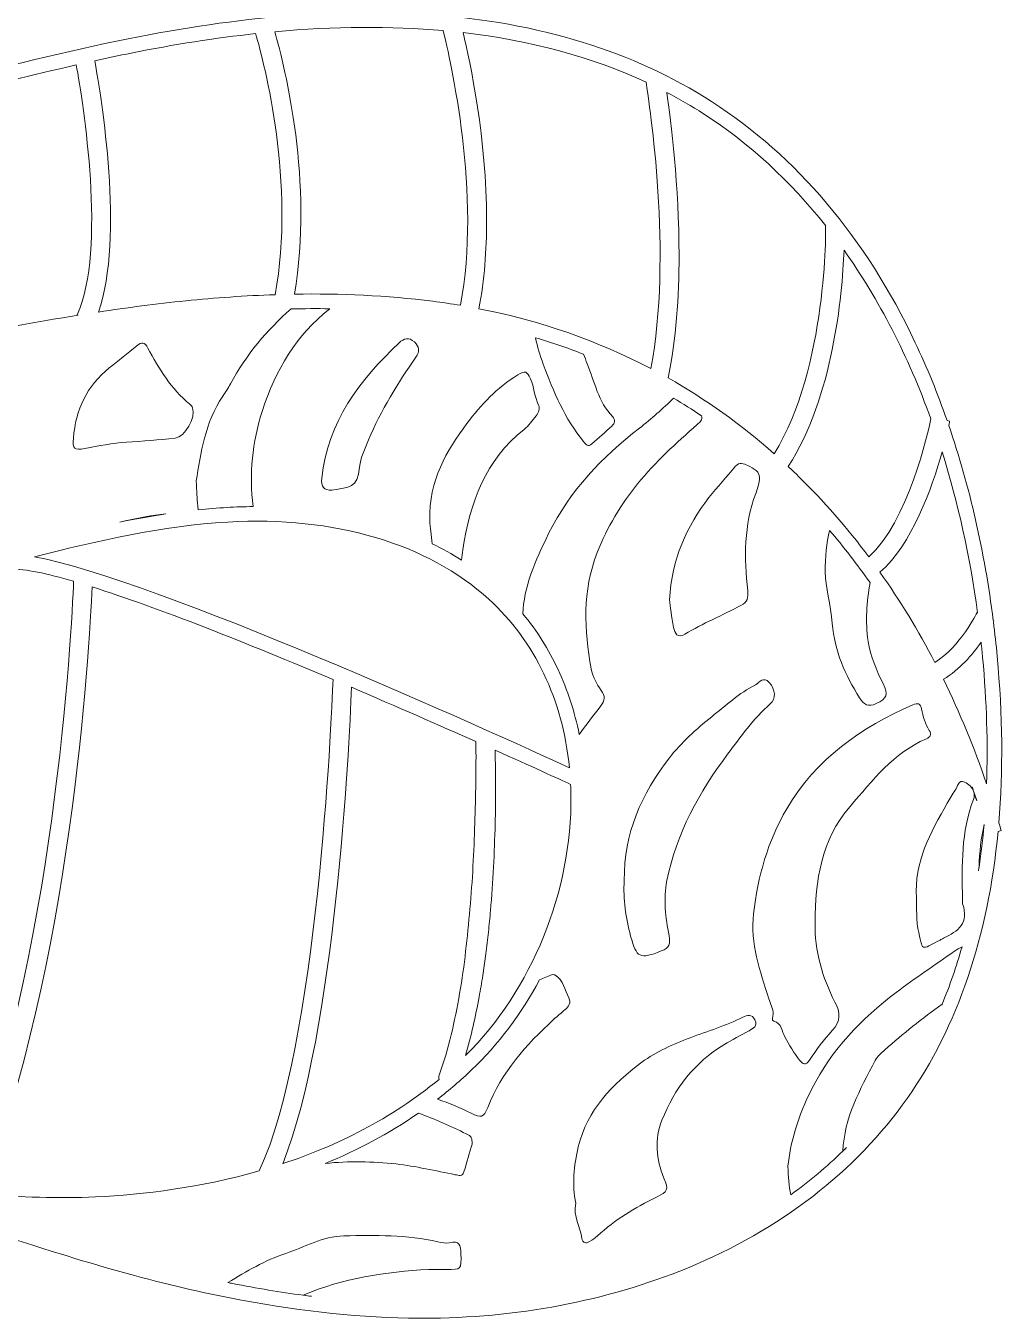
# Model space of a CAD drawing. Extents: x 783 to 8253, y -5949 to -71.
# Drawn here: x 7769 to 8253, y -1869 to -1229 of the extents above; entities that cross this region are included whole.
import ezdxf

# ---------------------------------------------------------------- set-up
doc = ezdxf.new("R2010")
doc.units = 0
doc.header["$MEASUREMENT"] = 0
doc.layers.add('Layer 1', color=7, linetype='Continuous')

# ---------------------------------------------------------------- blocks, each defined once
blk = doc.blocks.new('block 18')
at = {"layer": 'Layer 1', "lineweight": 0}
for points, knots in [([(8250.22, -1540.78), (8249.69, -1535.07), (8249.07, -1529.38), (8248.37, -1523.72), (8248.37, -1523.71), (8248.37, -1523.71), (8248.37, -1523.69), (8248.5, -1523.43), (8248.58, -1523.25), (8248.62, -1523.19), (8248.62, -1523.19), (8248.28, -1523.02), (8248.28, -1523.02), (8246.13, -1506.05), (8243.2, -1489.41), (8239.51, -1473.24), (8235.83, -1457.09), (8231.39, -1441.42), (8226.24, -1426.41), (8226.49, -1425.27), (8226.64, -1424.54), (8226.68, -1424.31), (8226.68, -1424.31), (8225.41, -1424.06), (8225.41, -1424.06), (8220.73, -1410.61), (8215.45, -1397.71), (8209.65, -1385.46), (8184.9, -1333.27), (8150.93, -1293.08), (8108.68, -1265.98), (8069.99, -1241.17), (8022.98, -1226.69), (7968.95, -1222.91), (7924.72, -1219.83), (7874.52, -1223.86), (7819.74, -1234.93), (7788.93, -1241.16), (7757.88, -1248.98), (7727.84, -1256.54), (7704.22, -1262.49), (7680.29, -1268.51), (7656.16, -1273.84), (7656.16, -1273.84), (7665.8, -1180.82), (7665.8, -1180.82), (7711.9, -1181.34), (7758.82, -1176.98), (7803.63, -1163.49), (7847.48, -1150.3), (7887.66, -1127.73), (7919.83, -1098.21), (7927.71, -1090.99), (7935, -1083.42), (7941.67, -1075.56), (7956.87, -1076.61), (7967.27, -1076.92), (7968.79, -1076.96), (7970.69, -1077.02), (7972.6, -1076.21), (7973.9, -1074.76), (7975.21, -1073.31), (7975.82, -1071.37), (7975.57, -1069.43), (7975.14, -1066.2), (7974.64, -1062.94), (7974.06, -1059.71), (7972.67, -1051.9), (7970.81, -1044.15), (7968.51, -1036.48), (7969.62, -1034.46), (7970.67, -1032.42), (7971.69, -1030.37), (7971.81, -1030.26), (7971.91, -1030.18), (7971.96, -1030.14), (7971.96, -1030.14), (7971.85, -1030.02), (7971.85, -1030.02), (7978.8, -1016.04), (7984.08, -1001.54), (7987.53, -986.71), (8002.82, -920.82), (7982.45, -847.13), (7934.34, -794.37), (7889.13, -744.8), (7822.04, -714.92), (7750.28, -712.42), (7743.76, -712.19), (7736.95, -712.11), (7730.36, -712.04), (7705.99, -711.79), (7681.1, -711.51), (7660.49, -704.05), (7660.49, -704.05), (7660.49, -566.35), (7660.49, -566.35), (7680.45, -551.04), (7704.11, -540.7), (7726.99, -531.46), (7727.09, -531.5), (7727.19, -531.54), (7727.29, -531.58), (7734.42, -534.45), (7741.45, -535.71), (7748.37, -535.71), (7761.29, -535.71), (7773.79, -531.28), (7785.63, -524.54), (7785.8, -524.57), (7785.96, -524.61), (7786.13, -524.63), (7786.13, -524.63), (7786.21, -524.19), (7786.21, -524.19), (7804.99, -513.35), (7822.08, -496.74), (7836.49, -482.73), (7843.99, -475.43), (7851.09, -468.54), (7857.36, -463.44), (7867.46, -455.21), (7878.57, -448.23), (7890.32, -440.84), (7913.77, -426.1), (7938.03, -410.85), (7958.59, -383.33), (7967.11, -371.91), (7970.08, -360.22), (7967.39, -348.59), (7963.78, -333.01), (7950.83, -321.24), (7941.52, -314.55), (7942.37, -313.99), (7943.24, -313.44), (7944.13, -312.92), (7947.41, -310.9), (7950.9, -309.15), (7954.44, -307.46), (7961.55, -304.19), (7969.1, -301.67), (7976.86, -299.98), (7978.79, -299.46), (7980.76, -299.19), (7982.73, -298.85), (7982.73, -298.85), (7985.67, -298.33), (7985.67, -298.33), (7986.66, -298.15), (7987.66, -298.1), (7988.66, -297.98), (7989.76, -297.88), (7990.88, -297.74), (7991.99, -297.64), (7991.99, -297.64), (7992, -297.82), (7992, -297.82), (7995.22, -297.61), (7998.43, -297.36), (8001.65, -297.12), (8003.34, -297.06), (8005.03, -297.16), (8006.73, -297.2), (8008.78, -297.29), (8010.73, -297.29), (8012.85, -297.44), (8012.85, -297.44), (8025.55, -298.29), (8025.55, -298.29), (8042.5, -299.38), (8059.49, -300.35), (8076.52, -300.5), (8085.05, -300.57), (8093.58, -300.43), (8102.09, -299.73), (8110.56, -298.99), (8119.13, -297.78), (8127.07, -294.75), (8118.87, -296.97), (8110.4, -297.3), (8102, -297.2), (8093.59, -297.05), (8085.19, -296.34), (8076.82, -295.44), (8068.71, -294.56), (8060.61, -293.48), (8052.53, -292.3), (8060.87, -291.32), (8069.19, -290.25), (8077.48, -288.97), (8077.48, -288.97), (8084.54, -287.82), (8084.54, -287.82), (8084.54, -287.82), (8091.58, -286.49), (8091.58, -286.49), (8093.93, -286.02), (8096.24, -285.47), (8098.57, -284.95), (8100.89, -284.4), (8103.18, -283.68), (8105.46, -283.06), (8103.1, -283.42), (8100.78, -283.87), (8098.43, -284.15), (8096.06, -284.39), (8093.71, -284.68), (8091.36, -284.88), (8091.36, -284.88), (8084.26, -285.4), (8084.26, -285.4), (8084.26, -285.4), (8077.16, -285.73), (8077.16, -285.73), (8067.68, -286.09), (8058.2, -286.24), (8048.72, -286.21), (8039.24, -286.18), (8029.76, -286.04), (8020.28, -285.8), (8016.78, -285.71), (8013.28, -285.6), (8009.79, -285.48), (8009.08, -285.4), (8008.38, -285.31), (8007.7, -285.21), (8005.5, -284.93), (8003.3, -284.56), (8001.08, -284.49), (8001.08, -284.49), (7994.42, -284.08), (7994.42, -284.08), (7992.2, -284.03), (7989.98, -284.08), (7987.74, -284.08), (7986.62, -284.11), (7985.5, -284.05), (7984.38, -284.13), (7984.38, -284.13), (7981.04, -284.37), (7981.04, -284.37), (7978.8, -284.55), (7976.55, -284.64), (7974.34, -284.99), (7965.41, -286.02), (7956.53, -288.01), (7947.91, -290.96), (7943.63, -292.5), (7939.35, -294.13), (7935.2, -296.16), (7933.23, -297.05), (7931.31, -298.08), (7929.38, -299.13), (7929.28, -298.82), (7929.19, -298.51), (7929.1, -298.19), (7928.18, -295.13), (7927.25, -292.02), (7926.3, -288.81), (7922.16, -274.63), (7914.54, -265.36), (7903.65, -261.25), (7880.64, -252.54), (7851.76, -270.51), (7850.55, -271.29), (7850.55, -271.29), (7850.21, -271.5), (7850.21, -271.5), (7850.21, -271.5), (7849.93, -271.79), (7849.93, -271.79), (7834.72, -286.98), (7801.78, -293.52), (7780.25, -296.24), (7780.25, -296.24), (7779.97, -295.63), (7779.97, -295.63), (7779.38, -295.9), (7778.81, -296.2), (7778.24, -296.49), (7768.73, -297.62), (7761.81, -298), (7760.29, -298.06), (7712.87, -291.47), (7680.82, -304.25), (7660.49, -319.02), (7660.49, -319.02), (7660.49, -256.12), (7660.49, -256.12), (7679.57, -248.37), (7695.39, -236.04), (7705.18, -220.9), (7709.44, -214.31), (7710.72, -208.58), (7709.08, -203.4), (7707.43, -198.14), (7703.15, -194.7), (7698, -191.95), (7698, -191.95), (7698.04, -191.87), (7698.04, -191.87), (7697.71, -191.7), (7696.08, -190.9), (7693.31, -189.72), (7691.58, -188.97), (7689.83, -188.25), (7688.08, -187.55), (7685.06, -186.32), (7681.94, -185.06), (7679.25, -183.68), (7657.5, -172.54), (7651.21, -152.87), (7644.73, -126.32), (7635.37, -88.04), (7597.75, -72.74), (7565.66, -71.17), (7565.66, -71.17), (7565.41, -71.16), (7565.41, -71.16), (7565.41, -71.16), (7565.16, -71.17), (7565.16, -71.17), (7533.07, -72.74), (7495.45, -88.04), (7486.09, -126.32), (7479.61, -152.87), (7473.32, -172.54), (7451.56, -183.68), (7448.87, -185.06), (7445.76, -186.32), (7442.74, -187.55), (7440.98, -188.25), (7439.21, -188.97), (7437.48, -189.73), (7434.72, -190.91), (7433.11, -191.71), (7432.78, -191.87), (7432.78, -191.87), (7432.82, -191.95), (7432.82, -191.95), (7427.66, -194.7), (7423.39, -198.14), (7421.74, -203.4), (7420.1, -208.58), (7421.38, -214.31), (7425.64, -220.9), (7435.43, -236.04), (7451.24, -248.37), (7470.33, -256.12), (7470.33, -256.12), (7470.33, -480.53), (7470.33, -480.53), (7458.11, -494.77), (7446.82, -509.93), (7436.85, -526.1), (7409.87, -569.82), (7395.64, -618.34), (7394.6, -664.63), (7394.6, -664.63), (7393.91, -665.16), (7393.91, -665.16), (7394, -665.28), (7394.24, -665.57), (7394.59, -666), (7394.24, -686.38), (7396.45, -706.32), (7401.27, -725.2), (7401.34, -725.41), (7401.39, -725.62), (7401.45, -725.84), (7405.68, -742.15), (7411.82, -757.67), (7419.97, -771.99), (7427.08, -784.49), (7435.37, -795.8), (7444.48, -806.02), (7435.73, -810.44), (7427.04, -815.7), (7419.97, -823.02), (7412.42, -830.85), (7409, -842.15), (7409.78, -856.58), (7409.98, -860.2), (7410.38, -863.78), (7410.77, -867.23), (7411.19, -870.93), (7411.59, -874.42), (7411.74, -877.91), (7411.77, -878.58), (7411.74, -879.09), (7411.67, -879.47), (7411.46, -879.4), (7411.19, -879.31), (7410.86, -879.17), (7381.93, -867), (7354.15, -845.38), (7336.6, -821.35), (7336.32, -820.96), (7335.99, -820.44), (7335.62, -819.84), (7333.11, -815.95), (7329.33, -810.06), (7323.31, -809.16), (7320.36, -808.72), (7317.4, -809.62), (7314.98, -811.68), (7311.77, -814.42), (7310.74, -818.27), (7310.2, -820.35), (7305.4, -838.44), (7303.57, -857.05), (7304.71, -875.7), (7281.42, -889.28), (7255.15, -905.59), (7232.1, -927.32), (7191.43, -965.66), (7165.37, -1011.43), (7156.75, -1059.71), (7156.18, -1062.92), (7155.67, -1066.19), (7155.25, -1069.43), (7155, -1071.37), (7155.61, -1073.31), (7156.91, -1074.76), (7158.22, -1076.21), (7160.08, -1077.02), (7162.04, -1076.96), (7163.34, -1076.92), (7171.17, -1076.69), (7182.98, -1075.97), (7153.49, -1128.73), (7141.21, -1190.2), (7149.64, -1248.92), (7157.74, -1305.38), (7184.93, -1359.55), (7228.31, -1405.55), (7230.04, -1407.4), (7231.82, -1409.22), (7233.61, -1411.05), (7219.09, -1407.73), (7181.01, -1400.86), (7132, -1406.02), (7095.8, -1409.84), (7061.23, -1419.5), (7029.27, -1434.76), (6998.41, -1449.5), (6969.94, -1469.49), (6944.34, -1494.4), (6944.34, -1494.4), (6941.75, -1494.15), (6941.75, -1494.15), (6941.71, -1494.43), (6941.62, -1495.47), (6941.5, -1497.18), (6934.96, -1503.68), (6928.62, -1510.5), (6922.47, -1517.64), (6893.55, -1551.23), (6870.93, -1587.34), (6855.05, -1624.74), (6855.05, -1624.74), (6852.5, -1624.88), (6852.5, -1624.88), (6852.53, -1625.25), (6852.62, -1626.98), (6852.93, -1629.84), (6831.58, -1682.24), (6823.4, -1737.04), (6829.51, -1790.93), (6831.17, -1805.7), (6833.9, -1820.3), (6837.66, -1834.7), (6837.66, -1834.7), (6836.62, -1835.63), (6836.62, -1835.63), (6836.66, -1835.68), (6837.3, -1836.37), (6838.41, -1837.56), (6846.98, -1869.18), (6860.53, -1899.82), (6878.84, -1929.11), (6897.15, -1958.41), (6920.21, -1986.36), (6947.83, -2012.63), (6947.83, -2012.63), (6947.03, -2014.12), (6947.03, -2014.12), (6947.39, -2014.3), (6949.2, -2015.28), (6952.23, -2016.77), (6959.72, -2023.72), (6967.53, -2030.56), (6975.65, -2037.26), (6983.78, -2043.97), (6992.22, -2050.53), (7000.98, -2056.98), (7047.08, -2090.89), (7098.7, -2115.77), (7155.38, -2131.45), (7155.38, -2131.45), (7155.49, -2133.31), (7155.49, -2133.31), (7155.83, -2133.29), (7157.62, -2133.18), (7160.63, -2132.88), (7160.64, -2132.88), (7160.65, -2132.89), (7160.67, -2132.89), (7207.27, -2145.25), (7257.26, -2151.46), (7310.38, -2151.46), (7310.38, -2151.46), (7311.99, -2151.46), (7311.99, -2151.46), (7376.27, -2151.3), (7433.35, -2142.12), (7475.86, -2133.02), (7479.15, -2230.38), (7480.55, -2318.09), (7479.94, -2390.35), (7456.78, -2418.62), (7441.76, -2453.25), (7440.62, -2497.44), (7440.47, -2503.08), (7440.58, -2508.63), (7440.91, -2514.1), (7440.93, -2514.43), (7440.94, -2514.75), (7440.97, -2515.09), (7443.73, -2557.79), (7460.13, -2595.35), (7477.78, -2624.16), (7483.51, -2706.16), (7498.51, -2770.72), (7512.47, -2815.49), (7534.84, -2887.22), (7558.83, -2924.29), (7559.84, -2925.83), (7559.84, -2925.85), (7559.86, -2925.86), (7559.86, -2925.86), (7559.9, -2925.91), (7559.92, -2925.95), (7559.96, -2925.99), (7560.16, -2926.29), (7560.38, -2926.55), (7560.62, -2926.79), (7560.68, -2926.86), (7560.73, -2926.91), (7560.79, -2926.98), (7561.08, -2927.26), (7561.39, -2927.5), (7561.72, -2927.72), (7561.73, -2927.74), (7561.75, -2927.75), (7561.76, -2927.75), (7561.81, -2927.79), (7561.87, -2927.82), (7561.92, -2927.84), (7562.11, -2927.96), (7562.29, -2928.07), (7562.49, -2928.16), (7562.6, -2928.22), (7562.71, -2928.26), (7562.81, -2928.31), (7562.97, -2928.38), (7563.14, -2928.44), (7563.3, -2928.5), (7563.44, -2928.54), (7563.56, -2928.58), (7563.68, -2928.62), (7563.84, -2928.66), (7564.01, -2928.68), (7564.17, -2928.72), (7564.3, -2928.74), (7564.42, -2928.78), (7564.54, -2928.79), (7564.77, -2928.81), (7564.98, -2928.83), (7565.21, -2928.83), (7565.28, -2928.83), (7565.34, -2928.84), (7565.41, -2928.84), (7565.7, -2928.84), (7565.99, -2928.83), (7566.29, -2928.79), (7566.38, -2928.78), (7566.47, -2928.75), (7566.57, -2928.74), (7566.77, -2928.7), (7566.97, -2928.66), (7567.17, -2928.6), (7567.26, -2928.58), (7567.37, -2928.54), (7567.46, -2928.51), (7567.66, -2928.44), (7567.85, -2928.38), (7568.04, -2928.3), (7568.12, -2928.26), (7568.2, -2928.22), (7568.3, -2928.18), (7568.51, -2928.07), (7568.72, -2927.95), (7568.92, -2927.83), (7568.96, -2927.8), (7569.02, -2927.79), (7569.06, -2927.76), (7569.07, -2927.75), (7569.07, -2927.74), (7569.08, -2927.72), (7569.42, -2927.51), (7569.74, -2927.26), (7570.03, -2926.96), (7570.03, -2926.96), (7570.19, -2926.8), (7570.19, -2926.8), (7570.43, -2926.55), (7570.67, -2926.27), (7570.87, -2925.98), (7570.89, -2925.94), (7570.92, -2925.91), (7570.95, -2925.87), (7570.96, -2925.86), (7570.97, -2925.85), (7570.97, -2925.83), (7571.99, -2924.29), (7595.98, -2887.22), (7618.35, -2815.49), (7618.82, -2813.99), (7619.29, -2812.45), (7619.76, -2810.91), (7629.37, -2835.49), (7634.31, -2864.6), (7623.14, -2892.37), (7623.14, -2892.37), (7612.33, -2919.25), (7612.33, -2919.25), (7612.33, -2919.25), (7629.43, -2895.86), (7629.43, -2895.86), (7658.4, -2856.18), (7651.48, -2801.32), (7635.34, -2763.21), (7634.74, -2761.79), (7634.11, -2760.38), (7633.48, -2758.97), (7648.3, -2693.72), (7659.79, -2605.18), (7653.83, -2496.58), (7652.41, -2470.61), (7651.48, -2440.18), (7651.04, -2405.92), (7673.29, -2396.02), (7695.28, -2388.39), (7714.42, -2382.32), (7734.54, -2375.94), (7755.84, -2370.8), (7776.45, -2365.84), (7808, -2358.25), (7840.62, -2350.39), (7870.53, -2337.76), (7899.43, -2325.53), (7928.07, -2306.56), (7953.2, -2283.16), (7953.2, -2283.16), (7953.25, -2283.11), (7953.25, -2283.11), (7953.88, -2282.78), (7954.5, -2282.46), (7955.12, -2282.13), (7955.12, -2282.13), (7954.84, -2281.63), (7954.84, -2281.63), (7961.21, -2275.63), (7967.37, -2269.32), (7973.22, -2262.76), (8030.75, -2198.44), (8040.85, -2117.36), (8002.58, -2044.41), (8002.58, -2044.41), (8002.58, -2044.4), (8002.57, -2044.4), (8002.62, -2044.17), (8002.65, -2044.01), (8002.66, -2043.94), (8002.66, -2043.94), (8002.31, -2043.88), (8002.31, -2043.88), (7996.81, -2033.46), (7990.32, -2023.23), (7982.85, -2013.21), (7956.79, -1978.34), (7924.53, -1949.9), (7888.18, -1929.21), (7888.18, -1929.21), (7888.18, -1929.21), (7888.17, -1929.21), (7888.13, -1929.03), (7888.1, -1928.9), (7888.09, -1928.83), (7888.09, -1928.83), (7887.7, -1928.94), (7887.7, -1928.94), (7887.7, -1928.93), (7887.69, -1928.93), (7887.69, -1928.93), (7858.73, -1912.51), (7827.16, -1901.01), (7794.08, -1895.07), (7790.93, -1894.51), (7787.77, -1893.99), (7784.62, -1893.51), (7784.07, -1893.3), (7783.36, -1893.08), (7782.53, -1892.95), (7781.67, -1892.82), (7780.93, -1892.82), (7780.34, -1892.86), (7742.77, -1887.5), (7704.42, -1887.45), (7666.08, -1889.74), (7667.78, -1859.82), (7669.56, -1830.6), (7671.4, -1802.27), (7672.5, -1802.57), (7673.58, -1802.83), (7674.61, -1803.1), (7678.45, -1804.07), (7682.22, -1804.36), (7685.87, -1804.66), (7689.17, -1804.91), (7692.3, -1805.15), (7695.35, -1805.88), (7697.02, -1806.27), (7698.69, -1806.71), (7700.33, -1807.19), (7700.33, -1807.19), (7700.52, -1806.53), (7700.52, -1806.53), (7700.52, -1806.53), (7700.37, -1807.19), (7700.37, -1807.19), (7710.85, -1810.08), (7721.46, -1814.19), (7731.74, -1818.17), (7738.48, -1820.78), (7745.44, -1823.48), (7752.3, -1825.8), (7799.04, -1841.59), (7835.37, -1851.7), (7870.1, -1858.56), (7901.46, -1864.76), (7930.39, -1868.04), (7958.55, -1868.6), (7961.01, -1868.64), (7963.46, -1868.66), (7965.91, -1868.66), (8011.92, -1868.66), (8056.99, -1860.1), (8096.74, -1843.78), (8142.59, -1824.95), (8180.22, -1795.92), (8205.57, -1759.84), (8230.69, -1724.09), (8245.76, -1679.79), (8250.67, -1627.53), (8250.67, -1627.53), (8252.18, -1627.11), (8252.18, -1627.11), (8251.8, -1625.82), (8251.43, -1624.53), (8251.05, -1623.25), (8253.18, -1597.62), (8252.91, -1570.11), (8250.22, -1540.78)], [0, 0, 0, 0, 1, 1, 1, 2, 2, 2, 3, 3, 3, 4, 4, 4, 5, 5, 5, 6, 6, 6, 7, 7, 7, 8, 8, 8, 9, 9, 9, 10, 10, 10, 11, 11, 11, 12, 12, 12, 13, 13, 13, 14, 14, 14, 15, 15, 15, 16, 16, 16, 17, 17, 17, 18, 18, 18, 19, 19, 19, 20, 20, 20, 21, 21, 21, 22, 22, 22, 23, 23, 23, 24, 24, 24, 25, 25, 25, 26, 26, 26, 27, 27, 27, 28, 28, 28, 29, 29, 29, 30, 30, 30, 31, 31, 31, 32, 32, 32, 33, 33, 33, 34, 34, 34, 35, 35, 35, 36, 36, 36, 37, 37, 37, 38, 38, 38, 39, 39, 39, 40, 40, 40, 41, 41, 41, 42, 42, 42, 43, 43, 43, 44, 44, 44, 45, 45, 45, 46, 46, 46, 47, 47, 47, 48, 48, 48, 49, 49, 49, 50, 50, 50, 51, 51, 51, 52, 52, 52, 53, 53, 53, 54, 54, 54, 55, 55, 55, 56, 56, 56, 57, 57, 57, 58, 58, 58, 59, 59, 59, 60, 60, 60, 61, 61, 61, 62, 62, 62, 63, 63, 63, 64, 64, 64, 65, 65, 65, 66, 66, 66, 67, 67, 67, 68, 68, 68, 69, 69, 69, 70, 70, 70, 71, 71, 71, 72, 72, 72, 73, 73, 73, 74, 74, 74, 75, 75, 75, 76, 76, 76, 77, 77, 77, 78, 78, 78, 79, 79, 79, 80, 80, 80, 81, 81, 81, 82, 82, 82, 83, 83, 83, 84, 84, 84, 85, 85, 85, 86, 86, 86, 87, 87, 87, 88, 88, 88, 89, 89, 89, 90, 90, 90, 91, 91, 91, 92, 92, 92, 93, 93, 93, 94, 94, 94, 95, 95, 95, 96, 96, 96, 97, 97, 97, 98, 98, 98, 99, 99, 99, 100, 100, 100, 101, 101, 101, 102, 102, 102, 103, 103, 103, 104, 104, 104, 105, 105, 105, 106, 106, 106, 107, 107, 107, 108, 108, 108, 109, 109, 109, 110, 110, 110, 111, 111, 111, 112, 112, 112, 113, 113, 113, 114, 114, 114, 115, 115, 115, 116, 116, 116, 117, 117, 117, 118, 118, 118, 119, 119, 119, 120, 120, 120, 121, 121, 121, 122, 122, 122, 123, 123, 123, 124, 124, 124, 125, 125, 125, 126, 126, 126, 127, 127, 127, 128, 128, 128, 129, 129, 129, 130, 130, 130, 131, 131, 131, 132, 132, 132, 133, 133, 133, 134, 134, 134, 135, 135, 135, 136, 136, 136, 137, 137, 137, 138, 138, 138, 139, 139, 139, 140, 140, 140, 141, 141, 141, 142, 142, 142, 143, 143, 143, 144, 144, 144, 145, 145, 145, 146, 146, 146, 147, 147, 147, 148, 148, 148, 149, 149, 149, 150, 150, 150, 151, 151, 151, 152, 152, 152, 153, 153, 153, 154, 154, 154, 155, 155, 155, 156, 156, 156, 157, 157, 157, 158, 158, 158, 159, 159, 159, 160, 160, 160, 161, 161, 161, 162, 162, 162, 163, 163, 163, 164, 164, 164, 165, 165, 165, 166, 166, 166, 167, 167, 167, 168, 168, 168, 169, 169, 169, 170, 170, 170, 171, 171, 171, 172, 172, 172, 173, 173, 173, 174, 174, 174, 175, 175, 175, 176, 176, 176, 177, 177, 177, 178, 178, 178, 179, 179, 179, 180, 180, 180, 181, 181, 181, 182, 182, 182, 183, 183, 183, 184, 184, 184, 185, 185, 185, 186, 186, 186, 187, 187, 187, 188, 188, 188, 189, 189, 189, 190, 190, 190, 191, 191, 191, 192, 192, 192, 193, 193, 193, 194, 194, 194, 195, 195, 195, 196, 196, 196, 197, 197, 197, 198, 198, 198, 199, 199, 199, 200, 200, 200, 201, 201, 201, 202, 202, 202, 203, 203, 203, 204, 204, 204, 205, 205, 205, 206, 206, 206, 207, 207, 207, 208, 208, 208, 209, 209, 209, 210, 210, 210, 211, 211, 211, 212, 212, 212, 213, 213, 213, 214, 214, 214, 215, 215, 215, 216, 216, 216, 217, 217, 217, 218, 218, 218, 219, 219, 219, 220, 220, 220, 221, 221, 221, 222, 222, 222, 223, 223, 223, 224, 224, 224, 225, 225, 225, 226, 226, 226, 227, 227, 227, 228, 228, 228, 229, 229, 229, 230, 230, 230, 231, 231, 231, 232, 232, 232, 233, 233, 233, 234, 234, 234, 235, 235, 235, 236, 236, 236, 237, 237, 237, 238, 238, 238, 239, 239, 239, 240, 240, 240, 241, 241, 241, 242, 242, 242, 243, 243, 243, 244, 244, 244, 245, 245, 245, 246, 246, 246, 247, 247, 247, 248, 248, 248, 249, 249, 249, 250, 250, 250, 251, 251, 251, 252, 252, 252, 253, 253, 253, 254, 254, 254, 255, 255, 255, 256, 256, 256, 257, 257, 257, 258, 258, 258, 258]), ([(7975.78, -1230.87), (7975.78, -1230.87), (7975.79, -1230.87), (7975.79, -1230.87), (7979.34, -1245.11), (7994.82, -1312.64), (7984.34, -1366.95), (7979.84, -1366.19), (7975.32, -1365.52), (7970.73, -1364.94), (7947.82, -1362.02), (7924.85, -1361.02), (7902.14, -1361.42), (7911.55, -1306.01), (7897.58, -1249.66), (7892.34, -1231.44), (7921.97, -1228.74), (7949.8, -1228.55), (7975.78, -1230.87)], [0, 0, 0, 0, 1, 1, 1, 2, 2, 2, 3, 3, 3, 4, 4, 4, 5, 5, 5, 6, 6, 6, 6]), ([(7821.17, -1242.03), (7842.51, -1237.71), (7863.1, -1234.5), (7882.88, -1232.37), (7887.41, -1247.92), (7902.55, -1306.4), (7892.61, -1361.68), (7877.7, -1362.17), (7862.9, -1363.25), (7848.28, -1364.72), (7833.67, -1366.22), (7819.25, -1368.11), (7805.08, -1370.26), (7805.08, -1370.26), (7805.07, -1370.26), (7805.07, -1370.26), (7817.88, -1333.1), (7806.47, -1263.72), (7803.18, -1245.83), (7809.18, -1244.52), (7815.17, -1243.24), (7821.17, -1242.03)], [0, 0, 0, 0, 1, 1, 1, 2, 2, 2, 3, 3, 3, 4, 4, 4, 5, 5, 5, 6, 6, 6, 7, 7, 7, 7]), ([(8076.28, -1256.47), (8077.99, -1267.03), (8089.49, -1342.89), (8078.61, -1398.27), (8052.25, -1384.46), (8023.84, -1374.55), (7993.52, -1368.61), (7996.25, -1354.43), (7997.31, -1339.55), (7997.31, -1324.95), (7997.31, -1284.59), (7989.18, -1246.5), (7985.65, -1231.88), (8019.11, -1235.77), (8049.36, -1243.96), (8076.28, -1256.47)], [0, 0, 0, 0, 1, 1, 1, 2, 2, 2, 3, 3, 3, 4, 4, 4, 5, 5, 5, 5]), ([(7714.01, -1267.47), (7719.21, -1266.18), (7724.4, -1264.86), (7729.61, -1263.56), (7750.74, -1258.24), (7772.38, -1252.78), (7794.06, -1247.87), (7794.06, -1247.87), (7794.06, -1247.87), (7794.07, -1247.87), (7797.4, -1266.43), (7809.13, -1339.27), (7794.52, -1371.65), (7794.52, -1371.65), (7794.95, -1371.85), (7794.95, -1371.85), (7774.84, -1375.08), (7755.34, -1378.79), (7736.63, -1382.47), (7730.21, -1383.74), (7723.77, -1384.94), (7717.33, -1386.15), (7715.39, -1386.51), (7713.45, -1386.88), (7711.5, -1387.24), (7709.86, -1387.55), (7708.23, -1387.85), (7706.59, -1388.15), (7725.82, -1345.84), (7717, -1284.57), (7713.99, -1267.47), (7714.01, -1267.47), (7714.01, -1267.47), (7714.01, -1267.47)], [0, 0, 0, 0, 1, 1, 1, 2, 2, 2, 3, 3, 3, 4, 4, 4, 5, 5, 5, 6, 6, 6, 7, 7, 7, 8, 8, 8, 9, 9, 9, 10, 10, 10, 11, 11, 11, 11]), ([(8086.51, -1261.51), (8092.79, -1264.77), (8098.88, -1268.3), (8104.77, -1272.08), (8127.33, -1286.55), (8147.63, -1305.29), (8165.31, -1327.63), (8165.31, -1327.63), (8165.24, -1327.63), (8165.24, -1327.63), (8165.26, -1328.33), (8166.24, -1397.56), (8139.76, -1440.45), (8139.74, -1440.43), (8139.74, -1440.43), (8139.74, -1440.43), (8123.33, -1425.93), (8105.78, -1413.42), (8087.18, -1402.91), (8091.22, -1383.9), (8092.63, -1362.65), (8092.63, -1342.26), (8092.63, -1307.82), (8088.6, -1275.86), (8086.5, -1261.51), (8086.51, -1261.51), (8086.51, -1261.51), (8086.51, -1261.51)], [0, 0, 0, 0, 1, 1, 1, 2, 2, 2, 3, 3, 3, 4, 4, 4, 5, 5, 5, 6, 6, 6, 7, 7, 7, 8, 8, 8, 9, 9, 9, 9]), ([(8217.38, -1423.19), (8217.38, -1423.19), (8217.38, -1423.2), (8217.38, -1423.2), (8216.07, -1429.42), (8205.89, -1474.65), (8186.64, -1491.52), (8175.87, -1477.09), (8164.19, -1463.71), (8151.69, -1451.51), (8150.05, -1449.92), (8148.41, -1448.34), (8146.75, -1446.8), (8168.82, -1412.31), (8173.44, -1362.55), (8174.36, -1339.69), (8191.66, -1364.03), (8206.12, -1392.09), (8217.38, -1423.19)], [0, 0, 0, 0, 1, 1, 1, 2, 2, 2, 3, 3, 3, 4, 4, 4, 5, 5, 5, 6, 6, 6, 6]), ([(7886.26, -1419.12), (7881.23, -1434.82), (7879.67, -1450.54), (7881.62, -1466.65), (7877.37, -1466.69), (7873.07, -1466.81), (7868.73, -1467.07), (7863.96, -1467.33), (7859.19, -1467.73), (7854.44, -1468.22), (7854.37, -1467.56), (7854.29, -1466.91), (7854.23, -1466.25), (7853.85, -1462.66), (7853.79, -1459.02), (7853.49, -1453.95), (7855.64, -1440.2), (7857.82, -1425.06), (7866.66, -1411.89), (7867.98, -1409.92), (7869.3, -1407.93), (7870.42, -1405.86), (7878.3, -1391.28), (7888.58, -1379.17), (7900.46, -1368.71), (7906.82, -1368.57), (7913.21, -1368.55), (7919.6, -1368.65), (7903.05, -1381.71), (7892.75, -1398.9), (7886.26, -1419.12)], [0, 0, 0, 0, 1, 1, 1, 2, 2, 2, 3, 3, 3, 4, 4, 4, 5, 5, 5, 6, 6, 6, 7, 7, 7, 8, 8, 8, 9, 9, 9, 10, 10, 10, 10]), ([(7954, -1385.5), (7956.35, -1383.27), (7958.82, -1382.61), (7961.51, -1385.08), (7964, -1387.39), (7964.28, -1389.81), (7962.32, -1392.62), (7953.27, -1405.59), (7944.93, -1418.96), (7938.86, -1433.63), (7937.05, -1438.01), (7934.96, -1442.37), (7934.4, -1447.07), (7933.12, -1457.9), (7929.47, -1456.68), (7920.7, -1458.53), (7916.66, -1458.64), (7915.22, -1456.68), (7915.65, -1452.58), (7918.61, -1424.59), (7934.46, -1403.99), (7954, -1385.5)], [0, 0, 0, 0, 1, 1, 1, 2, 2, 2, 3, 3, 3, 4, 4, 4, 5, 5, 5, 6, 6, 6, 7, 7, 7, 7]), ([(7818.92, -1434.71), (7811.96, -1435.15), (7805.19, -1436.64), (7798.36, -1437.84), (7792.91, -1438.8), (7792.22, -1438.18), (7792.63, -1432.71), (7793.79, -1418.7), (7799.25, -1406.88), (7810.39, -1397.96), (7814.93, -1394.31), (7819.54, -1390.73), (7824.04, -1387.01), (7826.44, -1385.03), (7827.93, -1385.16), (7829.51, -1388.09), (7835.07, -1398.37), (7841.01, -1408.43), (7850.29, -1415.95), (7850.87, -1416.43), (7851.43, -1417.09), (7851.7, -1417.79), (7853.43, -1422.41), (7847.9, -1432.23), (7842.96, -1432.78), (7834.97, -1433.66), (7826.94, -1434.2), (7818.92, -1434.71)], [0, 0, 0, 0, 1, 1, 1, 2, 2, 2, 3, 3, 3, 4, 4, 4, 5, 5, 5, 6, 6, 6, 7, 7, 7, 8, 8, 8, 9, 9, 9, 9]), ([(8021.47, -1382.98), (8029.59, -1385.4), (8037.55, -1388.13), (8045.34, -1391.17), (8045.91, -1392.74), (8046.51, -1394.32), (8047.16, -1395.91), (8050.83, -1404.9), (8052.6, -1414.82), (8059.76, -1422.15), (8061.21, -1423.66), (8060.88, -1425.38), (8059.36, -1426.75), (8056.08, -1429.72), (8052.77, -1432.65), (8049.47, -1435.57), (8047.54, -1437.29), (8046.58, -1435.97), (8045.35, -1434.47), (8035.99, -1423.07), (8030.48, -1409.8), (8025.38, -1396.11), (8023.77, -1391.77), (8022.49, -1387.39), (8021.47, -1382.98)], [0, 0, 0, 0, 1, 1, 1, 2, 2, 2, 3, 3, 3, 4, 4, 4, 5, 5, 5, 6, 6, 6, 7, 7, 7, 8, 8, 8, 8]), ([(8023.04, -1416.36), (8023.97, -1418.16), (8023.06, -1420.13), (8021.84, -1421.65), (8019.96, -1423.98), (8018.22, -1426.56), (8015.9, -1428.38), (7996.61, -1443.63), (7989.06, -1464.8), (7985.55, -1488.01), (7985.3, -1489.73), (7985.06, -1491.45), (7984.85, -1493.16), (7980.2, -1490.22), (7975.34, -1487.5), (7970.27, -1485.03), (7969.83, -1480.77), (7969.43, -1476.84), (7969.11, -1473.71), (7968.76, -1453.32), (7977.41, -1439.01), (7987.54, -1425.54), (7994.56, -1416.2), (8002.53, -1407.73), (8012.7, -1401.43), (8016.54, -1399.06), (8017.31, -1399.65), (8018.99, -1403.33), (8020.91, -1407.55), (8020.93, -1412.23), (8023.04, -1416.36)], [0, 0, 0, 0, 1, 1, 1, 2, 2, 2, 3, 3, 3, 4, 4, 4, 5, 5, 5, 6, 6, 6, 7, 7, 7, 8, 8, 8, 9, 9, 9, 10, 10, 10, 10]), ([(8049.12, -1547.05), (8049.84, -1550.99), (8051.76, -1554.52), (8054.11, -1557.69), (8056.19, -1560.47), (8055.87, -1562.73), (8053.86, -1565.34), (8050.27, -1570.03), (8046.71, -1574.76), (8043.2, -1579.51), (8040.91, -1568.18), (8037.39, -1557.42), (8032.72, -1547.41), (8028.06, -1537.4), (8022.22, -1528.13), (8015.33, -1519.78), (8015.51, -1506.81), (8021.39, -1493.42), (8028.03, -1480.03), (8038.64, -1458.69), (8054.49, -1442.13), (8073.05, -1427.77), (8079, -1423.18), (8084.5, -1418.09), (8089.95, -1412.95), (8094.59, -1415.71), (8099.17, -1418.6), (8103.67, -1421.62), (8104.39, -1423.68), (8102.97, -1424.8), (8101.61, -1426), (8091.18, -1435.19), (8080.85, -1444.5), (8072.12, -1455.35), (8063.79, -1465.68), (8057.04, -1476.73), (8052.13, -1489.38), (8044.69, -1508.59), (8045.59, -1527.61), (8049.12, -1547.05)], [0, 0, 0, 0, 1, 1, 1, 2, 2, 2, 3, 3, 3, 4, 4, 4, 5, 5, 5, 6, 6, 6, 7, 7, 7, 8, 8, 8, 9, 9, 9, 10, 10, 10, 11, 11, 11, 12, 12, 12, 13, 13, 13, 13]), ([(8240.5, -1519.3), (8240.5, -1519.3), (8240.21, -1519.15), (8240.21, -1519.15), (8240.13, -1519.34), (8231.96, -1536.08), (8219.34, -1543.84), (8211.14, -1528.06), (8202.05, -1513.11), (8192.13, -1499.09), (8207.96, -1485.71), (8217.97, -1457.31), (8222.94, -1439.58), (8230.82, -1464.52), (8236.73, -1491.21), (8240.5, -1519.3)], [0, 0, 0, 0, 1, 1, 1, 2, 2, 2, 3, 3, 3, 4, 4, 4, 5, 5, 5, 5]), ([(8126.67, -1508.33), (8127.07, -1511.88), (8126.46, -1513.89), (8123.3, -1515.6), (8114.14, -1520.55), (8104.41, -1524.4), (8095.52, -1529.9), (8091.94, -1532.12), (8090.48, -1529.29), (8089.95, -1526.57), (8088.91, -1521.31), (8088.35, -1515.96), (8087.88, -1512.78), (8089.05, -1492.35), (8096.42, -1476.49), (8107.43, -1462.18), (8111.56, -1456.81), (8116.24, -1451.87), (8120.62, -1446.69), (8122.54, -1444.43), (8124.7, -1445.29), (8126.63, -1446.29), (8129.52, -1447.77), (8132.99, -1449.12), (8132.43, -1453.36), (8132.13, -1455.69), (8131.45, -1458.01), (8130.62, -1460.21), (8124.72, -1475.88), (8124.86, -1492.07), (8126.67, -1508.33)], [0, 0, 0, 0, 1, 1, 1, 2, 2, 2, 3, 3, 3, 4, 4, 4, 5, 5, 5, 6, 6, 6, 7, 7, 7, 8, 8, 8, 9, 9, 9, 10, 10, 10, 10]), ([(7773.39, -1491.51), (7804.72, -1483.54), (7836.85, -1476.13), (7869.14, -1474.3), (7922.04, -1471.26), (7967.95, -1484.85), (7998.44, -1512.56), (8021.13, -1533.17), (8035.03, -1562.44), (8038.32, -1595.98), (8000.93, -1578.79), (7832.56, -1502.28), (7773.39, -1491.51)], [0, 0, 0, 0, 1, 1, 1, 2, 2, 2, 3, 3, 3, 4, 4, 4, 4]), ([(7838.42, -1470.26), (7830.78, -1471.41), (7823.16, -1472.76), (7815.59, -1474.28), (7816.47, -1474.1), (7817.34, -1473.9), (7818.24, -1473.72), (7824.89, -1472.42), (7831.51, -1470.87), (7838.42, -1470.26)], [0, 0, 0, 0, 1, 1, 1, 2, 2, 2, 3, 3, 3, 3]), ([(8186.33, -1533.39), (8187.55, -1540.8), (8190.41, -1547.6), (8193.66, -1554.29), (8196.45, -1560.06), (8195.72, -1561.58), (8190.28, -1564.23), (8186.4, -1566.12), (8184.16, -1564.68), (8182.09, -1561.4), (8174.95, -1550.07), (8169.62, -1538.18), (8168.53, -1524.56), (8167.8, -1515.29), (8165.18, -1506.22), (8165.08, -1499.09), (8164.91, -1491.42), (8165.62, -1484.68), (8167.2, -1478.42), (8174.2, -1486.62), (8180.89, -1495.24), (8187.23, -1504.28), (8187.23, -1504.28), (8187.23, -1504.29), (8187.23, -1504.29), (8185.64, -1513.88), (8184.74, -1523.52), (8186.33, -1533.39)], [0, 0, 0, 0, 1, 1, 1, 2, 2, 2, 3, 3, 3, 4, 4, 4, 5, 5, 5, 6, 6, 6, 7, 7, 7, 8, 8, 8, 9, 9, 9, 9]), ([(7722.01, -1803.58), (7717.53, -1802.91), (7713.01, -1802.1), (7708.64, -1801.32), (7706.46, -1800.93), (7704.29, -1800.54), (7702.1, -1800.17), (7700.42, -1799.68), (7698.71, -1799.24), (7697.02, -1798.84), (7693.42, -1797.99), (7689.87, -1797.71), (7686.43, -1797.44), (7682.94, -1797.16), (7679.64, -1796.91), (7676.39, -1796.08), (7674.97, -1795.72), (7673.45, -1795.32), (7671.88, -1794.91), (7679.57, -1677.88), (7688.25, -1577.05), (7696.3, -1510.17), (7707.89, -1507.76), (7719.62, -1505.09), (7731.47, -1502.19), (7740.57, -1499.95), (7749.8, -1497.57), (7758.73, -1495.27), (7759.77, -1495), (7760.81, -1494.73), (7761.83, -1494.47), (7761.83, -1494.47), (7761.83, -1497.48), (7761.83, -1497.48), (7768.65, -1497.48), (7779.37, -1499.75), (7792.74, -1503.63), (7791.77, -1527.22), (7783.39, -1693.13), (7736.95, -1805.63), (7732.07, -1805.03), (7727.11, -1804.35), (7722.01, -1803.58)], [0, 0, 0, 0, 1, 1, 1, 2, 2, 2, 3, 3, 3, 4, 4, 4, 5, 5, 5, 6, 6, 6, 7, 7, 7, 8, 8, 8, 9, 9, 9, 10, 10, 10, 11, 11, 11, 12, 12, 12, 13, 13, 13, 14, 14, 14, 14]), ([(7746.55, -1806.73), (7791.33, -1696.25), (7800.54, -1537.5), (7801.94, -1506.44), (7834.59, -1516.74), (7879.25, -1534.55), (7921.22, -1552.27), (7921.22, -1552.27), (7921.22, -1552.27), (7921.23, -1552.27), (7920.46, -1572.65), (7913.49, -1733.63), (7884.71, -1795.68), (7855.83, -1803.96), (7827.5, -1807.41), (7803.62, -1808.53), (7785.33, -1809.4), (7766.79, -1808.82), (7746.55, -1806.73)], [0, 0, 0, 0, 1, 1, 1, 2, 2, 2, 3, 3, 3, 4, 4, 4, 5, 5, 5, 6, 6, 6, 6]), ([(8244.95, -1603.96), (8238.81, -1585.94), (8231.66, -1568.65), (8223.56, -1552.18), (8227.57, -1549.81), (8231.17, -1546.76), (8234.31, -1543.53), (8237.42, -1540.31), (8240.09, -1536.92), (8242.24, -1533.84), (8242.52, -1536.37), (8242.76, -1538.9), (8243, -1541.44), (8245.03, -1563.33), (8245.67, -1584.17), (8244.95, -1603.96)], [0, 0, 0, 0, 1, 1, 1, 2, 2, 2, 3, 3, 3, 4, 4, 4, 5, 5, 5, 5]), ([(8087.68, -1679.2), (8088.41, -1683.16), (8087.85, -1685.17), (8083.85, -1686.75), (8073.29, -1690.96), (8071.52, -1690.27), (8068.65, -1679.35), (8066.28, -1670.29), (8064.82, -1661.12), (8065.49, -1651.8), (8065.18, -1628.68), (8074.03, -1608.86), (8087.83, -1591.14), (8093.79, -1583.47), (8101.05, -1576.88), (8108.79, -1570.75), (8115.83, -1565.17), (8122.42, -1559.06), (8130.46, -1554.88), (8132.58, -1553.77), (8134.51, -1550.51), (8137.33, -1553.79), (8140.4, -1557.3), (8140.88, -1561.75), (8137.81, -1564.4), (8129.46, -1571.62), (8123.22, -1580.64), (8116.7, -1589.28), (8102.51, -1608.05), (8091.36, -1628.54), (8086.58, -1651.89), (8084.73, -1660.99), (8086.02, -1670.19), (8087.68, -1679.2)], [0, 0, 0, 0, 1, 1, 1, 2, 2, 2, 3, 3, 3, 4, 4, 4, 5, 5, 5, 6, 6, 6, 7, 7, 7, 8, 8, 8, 9, 9, 9, 10, 10, 10, 11, 11, 11, 11]), ([(7973.86, -1748.16), (7973.72, -1748.56), (7973.64, -1748.99), (7973.64, -1749.45), (7973.62, -1749.73), (7973.68, -1750.03), (7973.73, -1750.33), (7949.94, -1769.94), (7923.15, -1783.21), (7896.4, -1792.09), (7896.38, -1792.09), (7896.38, -1792.09), (7896.37, -1792.1), (7922.33, -1726.52), (7929.2, -1586.66), (7930.4, -1556.16), (7952.81, -1565.7), (7974.13, -1575.06), (7992.03, -1583.03), (7992.12, -1596.46), (7991.97, -1610.04), (7991.45, -1623.52), (7991.01, -1637.66), (7990.32, -1651.8), (7989.06, -1665.86), (7987.71, -1679.89), (7986.41, -1693.96), (7983.94, -1707.78), (7981.55, -1721.58), (7978.54, -1735.31), (7973.81, -1748.27), (7973.81, -1748.27), (7973.86, -1748.16), (7973.86, -1748.16)], [0, 0, 0, 0, 1, 1, 1, 2, 2, 2, 3, 3, 3, 4, 4, 4, 5, 5, 5, 6, 6, 6, 7, 7, 7, 8, 8, 8, 9, 9, 9, 10, 10, 10, 11, 11, 11, 11]), ([(8139.53, -1721.56), (8138.28, -1721.24), (8139.24, -1719.27), (8139.2, -1718.06), (8139.4, -1715.25), (8137.81, -1712.94), (8137.03, -1710.4), (8132.77, -1696.68), (8127.87, -1683.01), (8129.56, -1668.31), (8131.68, -1649.96), (8136.5, -1632.51), (8145.98, -1616.34), (8160.56, -1591.46), (8182.77, -1576.17), (8208.37, -1564.81), (8210.85, -1563.72), (8212.26, -1564.15), (8212.78, -1566.89), (8213.5, -1570.63), (8214.46, -1574.27), (8216.59, -1577.51), (8217.8, -1579.39), (8217.16, -1580.82), (8215.15, -1581.67), (8198.77, -1588.61), (8188.56, -1602.23), (8177.36, -1615.18), (8162.79, -1632.03), (8160.24, -1651.79), (8159.98, -1672.64), (8159.81, -1686.71), (8163.54, -1699.73), (8169.88, -1712.12), (8172.47, -1717.18), (8172.98, -1721.56), (8168.54, -1726.19), (8164.31, -1730.63), (8160.72, -1735.71), (8157.23, -1740.77), (8155.26, -1743.63), (8154.08, -1742.91), (8152.31, -1740.85), (8149.32, -1737.32), (8147.35, -1733.18), (8145.04, -1729.23), (8143.49, -1726.55), (8143.7, -1722.61), (8139.53, -1721.56)], [0, 0, 0, 0, 1, 1, 1, 2, 2, 2, 3, 3, 3, 4, 4, 4, 5, 5, 5, 6, 6, 6, 7, 7, 7, 8, 8, 8, 9, 9, 9, 10, 10, 10, 11, 11, 11, 12, 12, 12, 13, 13, 13, 14, 14, 14, 15, 15, 15, 16, 16, 16, 16]), ([(7986.9, -1738.49), (7986.89, -1738.51), (7986.87, -1738.52), (7986.87, -1738.52), (7989.7, -1728.93), (7991.81, -1719.23), (7993.64, -1709.49), (7994.24, -1705.94), (7994.9, -1702.4), (7995.46, -1698.83), (7995.46, -1698.83), (7996.94, -1688.15), (7996.94, -1688.15), (7997.48, -1684.58), (7997.78, -1681.01), (7998.19, -1677.44), (7998.58, -1673.88), (7998.95, -1670.31), (7999.2, -1666.73), (8000.47, -1652.43), (8001.16, -1638.12), (8001.55, -1623.81), (8001.79, -1611.61), (8001.8, -1599.48), (8001.51, -1587.26), (8001.51, -1587.26), (8001.52, -1587.27), (8001.53, -1587.27), (8019.44, -1595.29), (8032.86, -1601.44), (8038.9, -1604.22), (8038.97, -1606.06), (8039.07, -1607.9), (8039.08, -1609.76), (8039.64, -1657.05), (8019.69, -1706.1), (7986.9, -1738.49)], [0, 0, 0, 0, 1, 1, 1, 2, 2, 2, 3, 3, 3, 4, 4, 4, 5, 5, 5, 6, 6, 6, 7, 7, 7, 8, 8, 8, 9, 9, 9, 10, 10, 10, 11, 11, 11, 12, 12, 12, 12]), ([(8238.45, -1611.65), (8232.34, -1627.7), (8232.74, -1644.36), (8233.03, -1661.05), (8233.06, -1661.84), (8232.87, -1662.7), (8233.11, -1663.41), (8236.35, -1672.68), (8230.98, -1677.11), (8223.6, -1680.44), (8223.03, -1680.71), (8222.48, -1681.04), (8221.93, -1681.32), (8211.87, -1686.45), (8213.6, -1687.43), (8210.98, -1675.55), (8210.37, -1672.81), (8210.43, -1669.91), (8210.3, -1667.07), (8210.21, -1664.86), (8210.29, -1662.66), (8210.29, -1660.45), (8208.97, -1642.73), (8217.14, -1628.13), (8225.51, -1613.57), (8226.77, -1611.39), (8227.89, -1609.08), (8229.41, -1607.1), (8230.66, -1605.45), (8230.78, -1601.64), (8234.11, -1603.12), (8236.19, -1604.04), (8237.85, -1605.66), (8238.53, -1607.61), (8238.29, -1606.89), (8238.05, -1606.16), (8237.81, -1605.44), (8238.61, -1607.74), (8239.37, -1610.07), (8240.13, -1612.4), (8239.63, -1610.87), (8239.11, -1609.36), (8238.61, -1607.85), (8238.97, -1609.03), (8238.96, -1610.32), (8238.45, -1611.65)], [0, 0, 0, 0, 1, 1, 1, 2, 2, 2, 3, 3, 3, 4, 4, 4, 5, 5, 5, 6, 6, 6, 7, 7, 7, 8, 8, 8, 9, 9, 9, 10, 10, 10, 11, 11, 11, 12, 12, 12, 13, 13, 13, 14, 14, 14, 15, 15, 15, 15]), ([(8241.25, -1645.1), (8241.25, -1645.1), (8241.25, -1645.17), (8241.25, -1645.17), (8241.15, -1645.81), (8241.06, -1646.46), (8240.95, -1647.1), (8241.06, -1646.43), (8241.15, -1645.77), (8241.25, -1645.1), (8241.43, -1637.77), (8242.26, -1630.79), (8243.71, -1624.18), (8243.08, -1631.31), (8242.26, -1638.28), (8241.25, -1645.1)], [0, 0, 0, 0, 1, 1, 1, 2, 2, 2, 3, 3, 3, 4, 4, 4, 5, 5, 5, 5]), ([(8222.96, -1713.08), (8222.92, -1713.17), (8222.88, -1713.26), (8222.84, -1713.36), (8222.88, -1713.26), (8222.91, -1713.17), (8222.95, -1713.08), (8213.06, -1720.08), (8203.66, -1727.7), (8194.56, -1735.75), (8192.79, -1737.34), (8190.93, -1738.87), (8189.81, -1740.98), (8182.34, -1755.18), (8174.35, -1769.6), (8173.8, -1785.84), (8174.39, -1785.28), (8174.98, -1784.7), (8175.56, -1784.13), (8174.98, -1784.71), (8174.4, -1785.31), (8173.8, -1785.9), (8173.8, -1785.9), (8173.8, -1785.84), (8173.8, -1785.84), (8165.81, -1793.63), (8157.16, -1800.86), (8147.93, -1807.52), (8147.19, -1803.27), (8146.65, -1798.63), (8146.59, -1793.29), (8147.6, -1782.5), (8151.58, -1768.32), (8158.43, -1754.95), (8168.35, -1735.58), (8182.94, -1720.23), (8200.15, -1707.3), (8209.61, -1700.2), (8219.46, -1693.62), (8229.14, -1686.82), (8230.31, -1685.99), (8231.53, -1685.27), (8232.82, -1684.7), (8230.01, -1694.54), (8226.73, -1704.01), (8222.96, -1713.08)], [0, 0, 0, 0, 1, 1, 1, 2, 2, 2, 3, 3, 3, 4, 4, 4, 5, 5, 5, 6, 6, 6, 7, 7, 7, 8, 8, 8, 9, 9, 9, 10, 10, 10, 11, 11, 11, 12, 12, 12, 13, 13, 13, 14, 14, 14, 15, 15, 15, 15]), ([(8036.18, -1715.79), (8034.29, -1717.47), (8032.29, -1719.01), (8030.44, -1720.73), (8016.89, -1733.22), (8004.7, -1746.72), (7997.84, -1764.27), (7995.86, -1769.37), (7994.6, -1769.59), (7989.58, -1767.1), (7984.2, -1764.41), (7978.68, -1762.09), (7973, -1760.17), (7978.79, -1755.7), (7984.44, -1750.88), (7989.9, -1745.68), (8003.18, -1733.04), (8014.53, -1717.8), (8023.48, -1701.04), (8024.53, -1700.59), (8025.58, -1700.15), (8026.66, -1699.72), (8027.82, -1699.25), (8028.98, -1698.79), (8029.76, -1698.48), (8030.52, -1698.52), (8030.91, -1698.43), (8031.15, -1698.58), (8035.42, -1701.17), (8035.95, -1706.07), (8038.03, -1710.01), (8039.31, -1712.42), (8037.92, -1714.25), (8036.18, -1715.79)], [0, 0, 0, 0, 1, 1, 1, 2, 2, 2, 3, 3, 3, 4, 4, 4, 5, 5, 5, 6, 6, 6, 7, 7, 7, 8, 8, 8, 9, 9, 9, 10, 10, 10, 11, 11, 11, 11]), ([(8127.29, -1726.27), (8123.17, -1728.59), (8118.95, -1730.75), (8114.88, -1733.19), (8100.24, -1742.01), (8090.41, -1754.93), (8084.18, -1770.58), (8080.39, -1780.12), (8081.3, -1789.77), (8085.15, -1799.22), (8087.51, -1805.03), (8087.11, -1806), (8081.41, -1808.73), (8070.81, -1813.82), (8060.89, -1819.92), (8052.2, -1827.89), (8051.04, -1828.96), (8049.68, -1829.8), (8048.35, -1830.65), (8046.39, -1831.91), (8044.91, -1831.37), (8044.53, -1829.12), (8043.57, -1823.39), (8040.13, -1818.15), (8041.44, -1811.73), (8039.69, -1802.53), (8040.45, -1793.06), (8042.69, -1783.82), (8047.16, -1765.43), (8059.64, -1752.79), (8074.17, -1741.9), (8081.42, -1736.47), (8089.73, -1732.92), (8098.17, -1729.71), (8106.88, -1726.4), (8115.84, -1723.75), (8124.21, -1719.57), (8126.54, -1718.4), (8128.71, -1717.95), (8130.17, -1720.89), (8131.77, -1724.07), (8129.36, -1725.1), (8127.29, -1726.27)], [0, 0, 0, 0, 1, 1, 1, 2, 2, 2, 3, 3, 3, 4, 4, 4, 5, 5, 5, 6, 6, 6, 7, 7, 7, 8, 8, 8, 9, 9, 9, 10, 10, 10, 11, 11, 11, 12, 12, 12, 13, 13, 13, 14, 14, 14, 14]), ([(7990.08, -1782.45), (7988.91, -1786.47), (7987.53, -1791.33), (7986.07, -1796.15), (7985.34, -1798.6), (7983.44, -1797.85), (7981.76, -1797.55), (7972, -1795.74), (7962.29, -1793.27), (7952.44, -1792.26), (7940.79, -1791.05), (7929.06, -1790.73), (7917.35, -1791.99), (7933.16, -1785.48), (7948.74, -1777.32), (7963.53, -1767.08), (7971.65, -1769.93), (7979.44, -1773.57), (7987.21, -1777.29), (7989.95, -1778.6), (7990.19, -1779.19), (7990.08, -1782.45)], [0, 0, 0, 0, 1, 1, 1, 2, 2, 2, 3, 3, 3, 4, 4, 4, 5, 5, 5, 6, 6, 6, 7, 7, 7, 7]), ([(7977.14, -1844.5), (7974.3, -1844.47), (7971.47, -1844.5), (7968.63, -1844.5), (7947.1, -1845.64), (7926.13, -1848.77), (7906.5, -1857.25), (7907.86, -1857.43), (7909.22, -1857.61), (7910.56, -1857.78), (7909.21, -1857.62), (7907.85, -1857.44), (7906.48, -1857.27), (7906.49, -1857.27), (7906.49, -1857.25), (7906.5, -1857.25), (7895.14, -1855.76), (7883.51, -1853.83), (7871.51, -1851.46), (7870.74, -1851.31), (7869.97, -1851.14), (7869.19, -1850.99), (7878.34, -1845.41), (7887.56, -1839.98), (7897.78, -1836.55), (7907.3, -1833.36), (7916.14, -1828.03), (7926.6, -1827.84), (7942.23, -1827.55), (7957.83, -1827.27), (7973.22, -1830.77), (7975.05, -1831.18), (7977.11, -1831.79), (7978.8, -1831.34), (7983.93, -1829.98), (7984.42, -1832.61), (7984.56, -1836.68), (7984.82, -1844.6), (7985.01, -1844.59), (7977.14, -1844.5)], [0, 0, 0, 0, 1, 1, 1, 2, 2, 2, 3, 3, 3, 4, 4, 4, 5, 5, 5, 6, 6, 6, 7, 7, 7, 8, 8, 8, 9, 9, 9, 10, 10, 10, 11, 11, 11, 12, 12, 12, 13, 13, 13, 13])]:
    blk.add_open_spline(points, degree=3, knots=knots, dxfattribs=at)

msp = doc.modelspace()

# ---------------------------------------------------------------- block references
at = {"layer": 'Layer 1'}
msp.add_blockref('block 18', (0, 0), dxfattribs=at)

doc.saveas('drawing.dxf')
